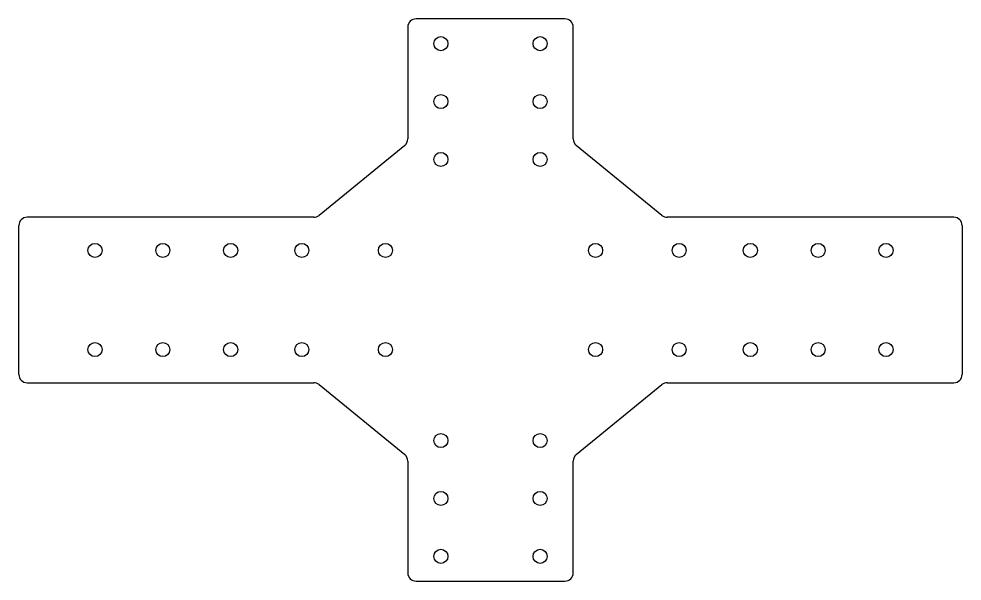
# Model space of a CAD drawing. Extents: x 0 to 2826, y 0 to 813.
# Drawn here: x 435 to 1005, y 266 to 606 of the extents above; entities that cross this region are included whole.
import ezdxf

# ---------------------------------------------------------------- set-up
doc = ezdxf.new("R2010")
doc.units = 0
doc.linetypes.add('SLD-CONTINUA', pattern=[0])
doc.layers.get('0').update_dxf_attribs({"linetype": 'CONTINUOUS'})

msp = doc.modelspace()

# ---------------------------------------------------------------- linework, layer by layer
at = {"color": 7, "linetype": 'SLD-CONTINUA'}
for p, q in [((765.01, 606.224), (675.01, 606.224)), ((670.01, 601.224), (670.01, 533.594)), ((770.01, 533.594), (770.01, 601.224)), ((668.176, 529.724), (616.391, 487.354)), ((823.628, 487.354), (771.843, 529.724)), ((613.225, 486.224), (440.01, 486.224)), ((1000.01, 486.224), (826.794, 486.224)), ((435.01, 391.224), (435.01, 481.224)), ((1005.01, 481.224), (1005.01, 391.224)), ((440.01, 386.224), (613.225, 386.224)), ((616.391, 385.094), (668.176, 342.725)), ((771.843, 342.725), (823.628, 385.094)), ((826.794, 386.224), (1000.01, 386.224)), ((670.01, 338.855), (670.01, 271.224)), ((770.01, 271.224), (770.01, 338.855)), ((675.01, 266.224), (765.01, 266.224))]:
    msp.add_line(p, q, dxfattribs=at)
for centre in [(690.01, 591.224), (750.01, 591.224), (690.01, 556.224), (750.01, 556.224), (690.01, 521.224), (750.01, 521.224), (481.01, 466.224), (522.01, 466.224), (563.01, 466.224), (606.01, 466.224), (656.51, 466.224), (783.51, 466.224), (834.01, 466.224), (877.01, 466.224), (918.01, 466.224), (959.01, 466.224), (481.01, 406.224), (522.01, 406.224), (563.01, 406.224), (606.01, 406.224), (656.51, 406.224), (783.51, 406.224), (834.01, 406.224), (877.01, 406.224), (918.01, 406.224), (959.01, 406.224), (690.01, 351.224), (750.01, 351.224), (690.01, 316.224), (750.01, 316.224), (690.01, 281.224), (750.01, 281.224)]:
    msp.add_circle(centre, 4.25, dxfattribs=at)
for centre, start, end in [((675.01, 601.224), 90, 180), ((765.01, 601.224), 0, 90), ((665.01, 533.594), 309.28941, 0), ((775.01, 533.594), 180, 230.71059), ((440.01, 481.224), 90, 180), ((613.225, 491.224), 270, 309.28941), ((826.794, 491.224), 230.71059, 270), ((1000.01, 481.224), 0, 90), ((440.01, 391.224), 180, 270), ((1000.01, 391.224), 270, 0), ((613.225, 381.224), 50.71059, 90), ((826.794, 381.224), 90, 129.28941), ((665.01, 338.855), 0, 50.71059), ((775.01, 338.855), 129.28941, 180), ((675.01, 271.224), 180, 270), ((765.01, 271.224), 270, 0)]:
    msp.add_arc(centre, 5, start, end, dxfattribs=at)

doc.saveas('drawing.dxf')
